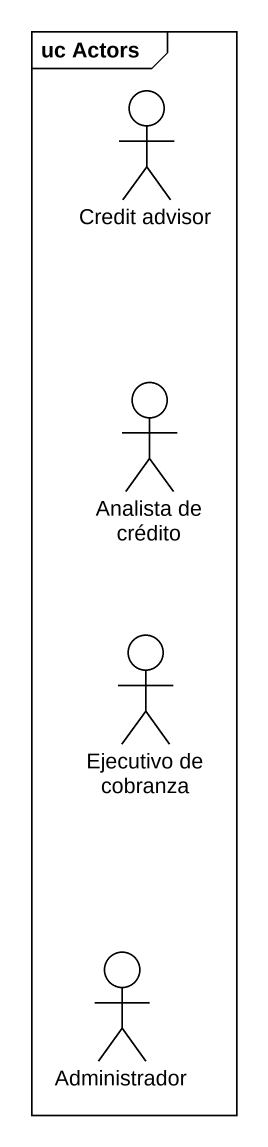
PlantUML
@startuml
mainframe uc Actors
actor "Credit advisor" as Credit_advisor
actor "Analista de crédito" as Analista_de_crédito
actor "Ejecutivo de cobranza" as Ejecutivo_de_cobranza
actor Administrador
@enduml
